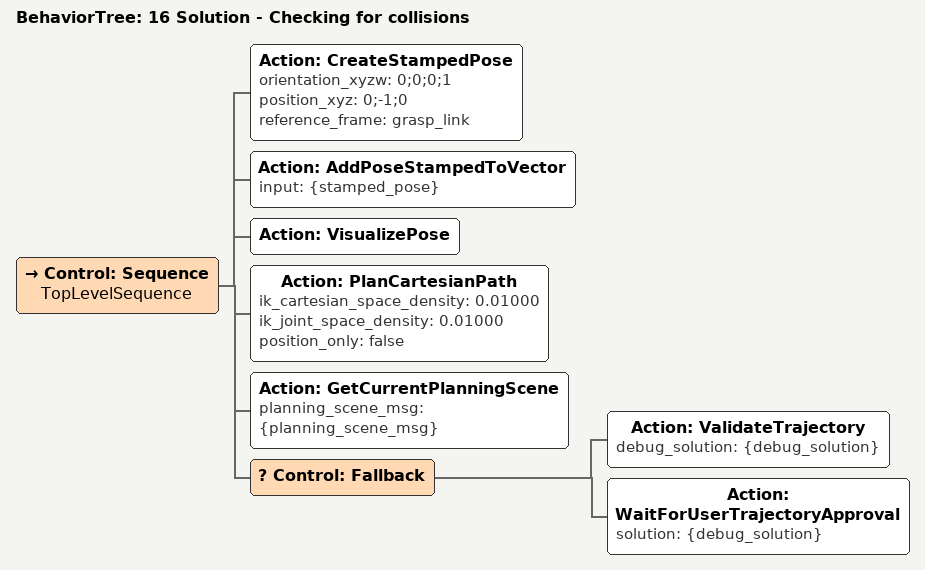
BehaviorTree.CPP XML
<?xml version='1.0' encoding='utf-8'?>
<root BTCPP_format="4" main_tree_to_execute="16 Solution - Checking for collisions">
  <BehaviorTree ID="16 Solution - Checking for collisions" _description="How to check if a plan will collide">
    <Control ID="Sequence" name="TopLevelSequence">
      <Action ID="CreateStampedPose" orientation_xyzw="0;0;0;1" position_xyz="0;-1;0" reference_frame="grasp_link"/>
      <Action ID="AddPoseStampedToVector" input="{stamped_pose}"/>
      <Action ID="VisualizePose"/>
      <Action ID="PlanCartesianPath" ik_cartesian_space_density="0.01000" ik_joint_space_density="0.01000" position_only="false"/>
      <Action ID="GetCurrentPlanningScene" planning_scene_msg="{planning_scene_msg}"/>
      <Control ID="Fallback">
        <Action ID="ValidateTrajectory" debug_solution="{debug_solution}"/>
        <Action ID="WaitForUserTrajectoryApproval" solution="{debug_solution}"/>
      </Control>
    </Control>
  </BehaviorTree>
</root>
